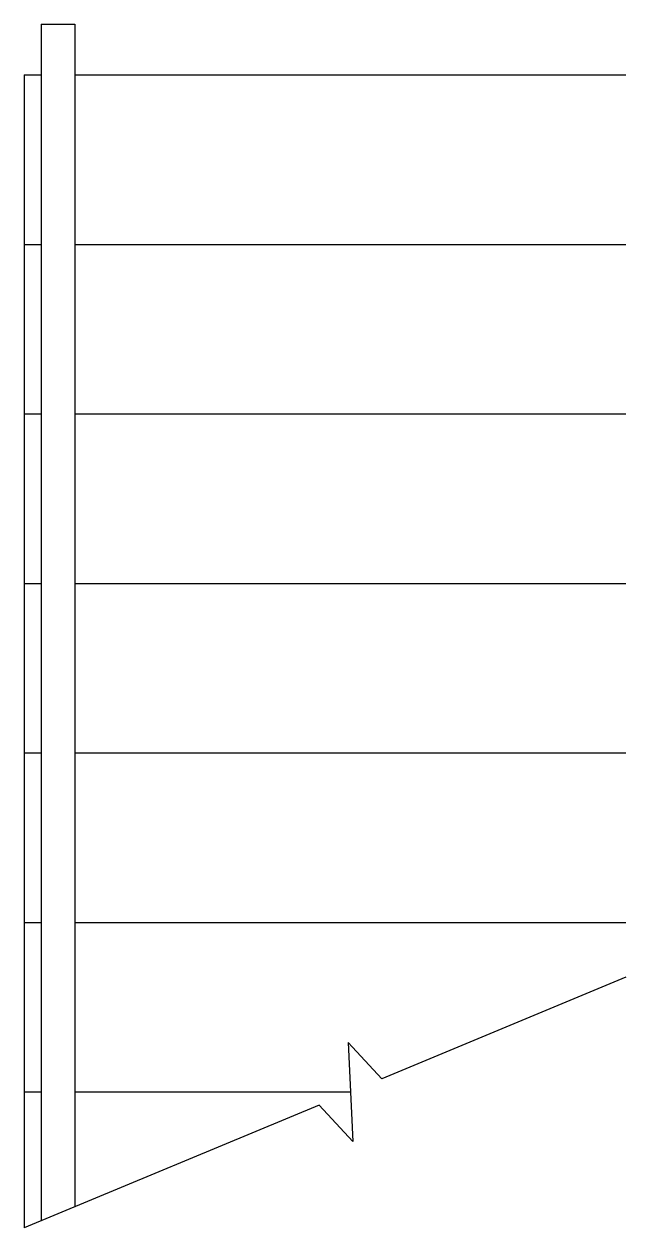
# Model space of a CAD drawing. Header units: metres. Extents: x 394.5 to 430, y 472 to 543.
import ezdxf

# ---------------------------------------------------------------- set-up
doc = ezdxf.new("R2010")
doc.units = ezdxf.units.M

msp = doc.modelspace()

# ---------------------------------------------------------------- linework, layer by layer
at = {"layer": 'FP-Stair'}
for p, q in [((395.5, 543, 2.314), (395.5, 472.396, 2.314)), ((395.5, 543, 2.314), (397.5, 543, 2.314)), ((397.5, 543, 2.314), (397.5, 473.229, 2.314)), ((394.5, 540, 2.314), (394.502, 471.98, 2.314)), ((394.5, 540, 2.314), (395.5, 540, 2.314)), ((397.5, 540, 2.314), (429.998, 540, 2.314)), ((394.501, 530, 2.314), (395.5, 530, 2.314)), ((397.5, 530, 2.314), (429.998, 530, 2.314)), ((394.501, 520, 2.314), (395.5, 520, 2.314)), ((397.5, 520, 2.314), (429.998, 520, 2.314)), ((394.501, 510, 2.314), (395.5, 510, 2.314)), ((397.5, 510, 2.314), (429.998, 510, 2.314)), ((394.501, 500, 2.314), (395.5, 500, 2.314)), ((397.5, 500, 2.314), (429.998, 500, 2.314)), ((394.501, 490, 2.314), (395.5, 490, 2.314)), ((397.5, 490, 2.314), (429.998, 490, 2.314)), ((394.501, 480, 2.314), (395.5, 480, 2.314)), ((397.5, 480, 2.314), (413.749, 480, 2.314))]:
    msp.add_line(p, q, dxfattribs=at)
at = {"layer": 'FP-Stair', "linetype": 'Continuous', "elevation": 2.314}
msp.add_lwpolyline([(429.998, 486.77), (415.595, 480.769), (413.615, 482.92), (413.883, 477.079), (411.903, 479.23), (394.5, 471.979)], dxfattribs=at)

doc.saveas('drawing.dxf')
